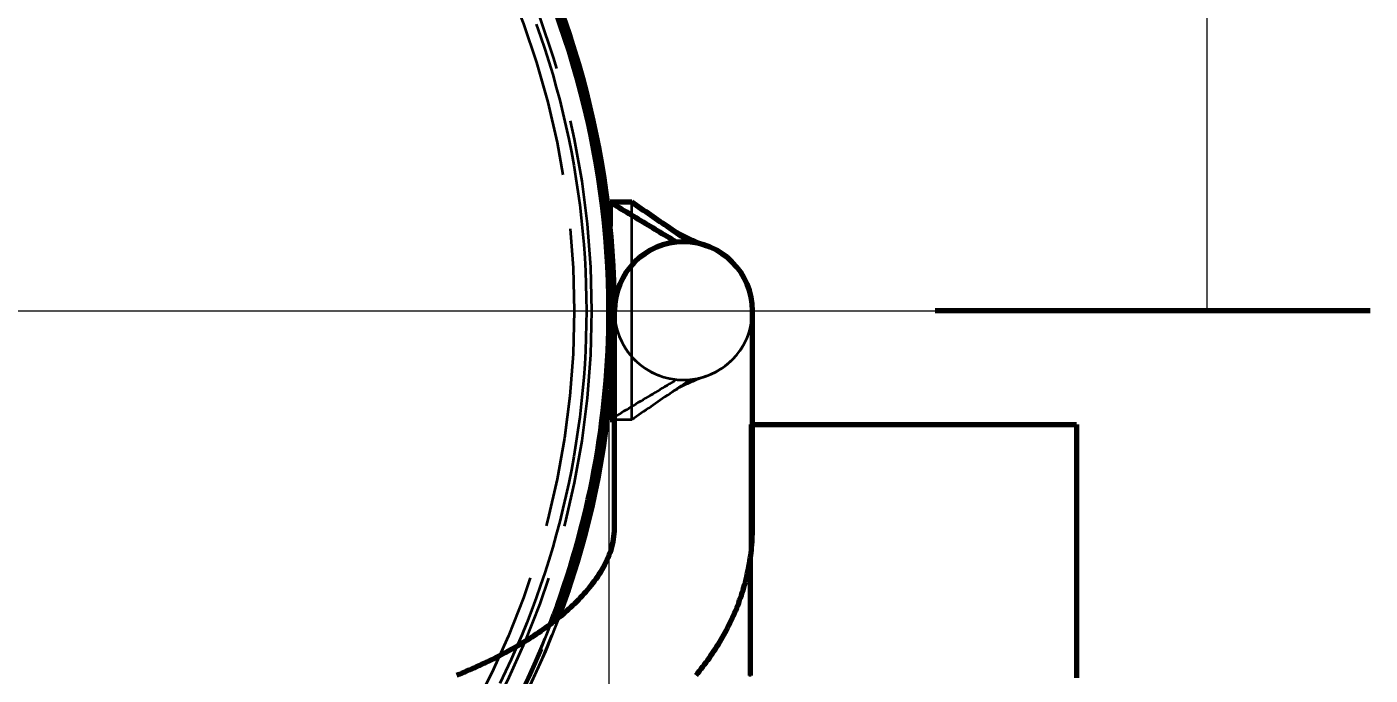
# Model space of a CAD drawing. Header units: millimetres. Extents: x 0 to 2382, y 0 to 420.
# Drawn here: x 168.29 to 193, y 136.89 to 148.81 of the extents above; entities that cross this region are included whole.
import ezdxf

# ---------------------------------------------------------------- set-up
doc = ezdxf.new("R2010")
doc.units = ezdxf.units.MM
doc.linetypes.add('IRAM-E-TRAZOS', pattern=[5, 4, -1])
doc.linetypes.add('IRAM-F-TRAZO-PUNTO', pattern=[20, 15, -2, 1, -2])
for name, color, linetype, lineweight in [('01-VISIBLE', 7, 'CONTINUOUS', 70), ('02-OCULTA', 4, 'IRAM-E-TRAZOS', 35), ('03-EJE', 1, 'IRAM-F-TRAZO-PUNTO', 18), ('04-COTA', 3, 'CONTINUOUS', 18), ('07-RECUADRO', 7, 'CONTINUOUS', 70), ('08-FINA', 5, 'CONTINUOUS', 18)]:
    doc.layers.add(name, color=color, linetype=linetype, lineweight=lineweight)
doc.styles.add('ISO3098', font='isocpeur.ttf')
doc.dimstyles.new('FLAMA-IRAM', dxfattribs={"dimtxt": 3.5, "dimasz": 3.5, "dimexe": 2, "dimexo": 1.5, "dimgap": 1, "dimtad": 1, "dimdec": 1, "dimtxsty": 'ISO3098', "dimblk": 'IRAM_FLECHA', "dimblk1": 'IRAM_FLECHA', "dimblk2": 'IRAM_FLECHA', "dimcen": 2.5, "dimclrd": 256, "dimclre": 256, "dimclrt": 256, "dimazin": 3, "dimtfac": 1, "dimtmove": 0, "dimatfit": 3, "dimlwd": 18, "dimlwe": 18})

# ---------------------------------------------------------------- blocks, each defined once
blk = doc.blocks.new('IRAM_FLECHA')
blk.add_solid([(0, 0), (-1, 0.125), (-1, -0.125)])

msp = doc.modelspace()

# ---------------------------------------------------------------- linework, layer by layer
at = {"layer": '01-VISIBLE'}
for p, q in [((179.02, 145.588), (179.02, 145.15)), ((179.42, 145.588), (179.02, 145.588)), ((179.1, 139.588), (179.1, 142.248)), ((181.64, 139.588), (181.64, 142.248)), ((179.02, 142.025), (179.02, 141.588)), ((179.02, 141.588), (179.1, 141.588)), ((181.64, 141.5), (187.6, 141.5))]:
    msp.add_line(p, q, dxfattribs=at)
for points in [[(180.244, 144.851), (180.2, 144.877), (180.156, 144.904), (180.113, 144.93), (180.069, 144.956), (180.025, 144.983), (179.981, 145.009), (179.938, 145.035), (179.894, 145.062), (179.85, 145.088), (179.807, 145.114), (179.763, 145.14), (179.719, 145.167), (179.676, 145.193), (179.632, 145.219), (179.588, 145.246), (179.544, 145.272), (179.501, 145.298), (179.457, 145.325), (179.413, 145.351), (179.37, 145.377), (179.326, 145.403), (179.282, 145.43), (179.239, 145.456), (179.195, 145.482), (179.151, 145.509), (179.107, 145.535), (179.064, 145.561), (179.02, 145.588)], [(180.118, 145.11), (180.074, 145.14), (180.03, 145.17), (179.987, 145.2), (179.943, 145.23), (179.9, 145.259), (179.856, 145.289), (179.812, 145.319), (179.769, 145.349), (179.725, 145.379), (179.682, 145.409), (179.638, 145.438), (179.594, 145.468), (179.551, 145.498), (179.507, 145.528), (179.464, 145.558), (179.42, 145.588)], [(180.496, 144.851), (180.454, 144.88), (180.412, 144.909), (180.37, 144.938), (180.328, 144.966), (180.286, 144.995), (180.244, 145.024), (180.202, 145.053), (180.16, 145.081), (180.118, 145.11)], [(180.789, 144.786), (180.739, 144.804), (180.689, 144.823), (180.639, 144.842), (180.59, 144.862), (180.54, 144.883), (180.491, 144.904), (180.443, 144.927), (180.395, 144.95), (180.347, 144.974), (180.3, 144.999), (180.253, 145.025), (180.207, 145.052), (180.162, 145.081), (180.118, 145.11)], [(179.1, 142.248), (179.1, 142.299), (179.1, 142.351), (179.1, 142.402), (179.1, 142.454), (179.1, 142.505), (179.1, 142.557), (179.1, 142.608), (179.1, 142.66), (179.1, 142.712), (179.1, 142.763), (179.1, 142.815), (179.1, 142.866), (179.1, 142.918), (179.1, 142.969), (179.1, 143.021), (179.1, 143.072), (179.1, 143.124), (179.1, 143.175), (179.1, 143.227), (179.1, 143.278), (179.1, 143.33), (179.1, 143.381), (179.1, 143.433), (179.1, 143.484), (179.1, 143.536), (179.1, 143.588)], [(181.64, 142.248), (181.64, 142.299), (181.64, 142.351), (181.64, 142.402), (181.64, 142.454), (181.64, 142.505), (181.64, 142.557), (181.64, 142.608), (181.64, 142.66), (181.64, 142.712), (181.64, 142.763), (181.64, 142.815), (181.64, 142.866), (181.64, 142.918), (181.64, 142.969), (181.64, 143.021), (181.64, 143.072), (181.64, 143.124), (181.64, 143.175), (181.64, 143.227), (181.64, 143.278), (181.64, 143.33), (181.64, 143.381), (181.64, 143.433), (181.64, 143.484), (181.64, 143.536), (181.64, 143.588)], [(179.1, 141.636), (179.087, 141.628), (179.073, 141.62), (179.06, 141.612), (179.047, 141.604), (179.033, 141.596), (179.02, 141.588)], [(187.6, 141.5), (187.6, 141.45), (187.6, 141.4), (187.6, 141.35), (187.6, 141.299), (187.6, 141.249), (187.6, 141.199), (187.6, 141.149), (187.6, 141.099), (187.6, 141.049), (187.6, 140.999), (187.6, 140.948), (187.6, 140.898), (187.6, 140.848), (187.6, 140.798), (187.6, 140.748), (187.6, 140.698), (187.6, 140.648), (187.6, 140.597), (187.6, 140.547), (187.6, 140.497), (187.6, 140.447), (187.6, 140.397), (187.6, 140.347), (187.6, 140.297), (187.6, 140.246), (187.6, 140.196), (187.6, 140.146), (187.6, 140.096), (187.6, 140.046), (187.6, 139.996), (187.6, 139.946), (187.6, 139.895), (187.6, 139.845), (187.6, 139.795), (187.6, 139.745), (187.6, 139.695), (187.6, 139.645), (187.6, 139.595), (187.6, 139.544), (187.6, 139.494), (187.6, 139.444), (187.6, 139.394), (187.6, 139.344), (187.6, 139.294), (187.6, 139.244), (187.6, 139.193), (187.6, 139.143), (187.6, 139.093), (187.6, 139.043), (187.6, 138.993), (187.6, 138.943), (187.6, 138.893), (187.6, 138.842), (187.6, 138.792), (187.6, 138.742), (187.6, 138.692), (187.6, 138.642), (187.6, 138.592), (187.6, 138.542), (187.6, 138.491), (187.6, 138.441), (187.6, 138.391), (187.6, 138.341), (187.6, 138.291), (187.6, 138.241), (187.6, 138.191), (187.6, 138.14), (187.6, 138.09), (187.6, 138.04), (187.6, 137.99), (187.6, 137.94), (187.6, 137.89), (187.6, 137.84), (187.6, 137.789), (187.6, 137.739), (187.6, 137.689), (187.6, 137.639), (187.6, 137.589), (187.6, 137.539), (187.6, 137.489), (187.6, 137.438), (187.6, 137.388), (187.6, 137.338), (187.6, 137.288), (187.6, 137.238), (187.6, 137.188), (187.6, 137.138), (187.6, 137.087), (187.6, 137.037), (187.6, 136.987), (187.6, 136.937), (187.6, 136.887), (187.6, 136.837)], [(176.204, 136.886), (176.25, 136.905), (176.297, 136.924), (176.343, 136.944), (176.389, 136.963), (176.435, 136.983), (176.481, 137.003), (176.526, 137.024), (176.572, 137.044), (176.618, 137.065), (176.663, 137.086), (176.708, 137.108), (176.753, 137.129), (176.799, 137.151), (176.843, 137.173), (176.888, 137.195), (176.933, 137.218), (176.978, 137.241), (177.022, 137.264), (177.066, 137.288), (177.11, 137.311), (177.154, 137.335), (177.198, 137.359), (177.242, 137.384), (177.285, 137.409), (177.329, 137.434), (177.372, 137.459), (177.415, 137.485), (177.457, 137.511), (177.5, 137.538), (177.542, 137.564), (177.585, 137.591), (177.627, 137.618), (177.668, 137.646), (177.71, 137.674), (177.751, 137.702), (177.792, 137.731), (177.833, 137.76), (177.874, 137.789), (177.914, 137.819), (177.954, 137.849), (177.994, 137.88), (178.033, 137.911), (178.072, 137.942), (178.111, 137.973), (178.15, 138.005), (178.188, 138.038), (178.225, 138.071), (178.263, 138.104), (178.3, 138.138), (178.337, 138.172), (178.373, 138.207), (178.408, 138.242), (178.444, 138.277), (178.479, 138.313), (178.513, 138.35), (178.547, 138.387), (178.58, 138.424), (178.612, 138.462), (178.644, 138.501), (178.676, 138.54), (178.706, 138.579), (178.736, 138.62), (178.765, 138.66), (178.794, 138.701), (178.821, 138.743), (178.848, 138.786), (178.874, 138.829), (178.898, 138.872), (178.922, 138.916), (178.945, 138.961), (178.966, 139.006), (178.986, 139.052), (179.005, 139.099), (179.022, 139.146), (179.038, 139.193), (179.052, 139.241), (179.064, 139.29), (179.075, 139.339), (179.084, 139.388), (179.091, 139.438), (179.096, 139.487), (179.099, 139.537), (179.1, 139.588)], [(180.605, 136.886), (180.637, 136.925), (180.668, 136.964), (180.699, 137.004), (180.729, 137.044), (180.759, 137.084), (180.789, 137.124), (180.818, 137.164), (180.847, 137.205), (180.876, 137.246), (180.904, 137.288), (180.932, 137.329), (180.959, 137.371), (180.986, 137.413), (181.012, 137.456), (181.038, 137.499), (181.064, 137.542), (181.089, 137.585), (181.113, 137.629), (181.137, 137.672), (181.161, 137.716), (181.184, 137.761), (181.207, 137.805), (181.229, 137.85), (181.25, 137.895), (181.272, 137.941), (181.292, 137.986), (181.312, 138.032), (181.332, 138.078), (181.351, 138.124), (181.369, 138.171), (181.387, 138.218), (181.404, 138.265), (181.421, 138.312), (181.437, 138.359), (181.453, 138.407), (181.468, 138.454), (181.482, 138.502), (181.496, 138.55), (181.509, 138.599), (181.522, 138.647), (181.534, 138.696), (181.545, 138.744), (181.556, 138.793), (181.566, 138.842), (181.575, 138.891), (181.584, 138.94), (181.592, 138.99), (181.6, 139.039), (181.607, 139.089), (181.613, 139.138), (181.619, 139.188), (181.624, 139.238), (181.628, 139.288), (181.632, 139.338), (181.635, 139.388), (181.637, 139.437), (181.639, 139.487), (181.64, 139.537), (181.64, 139.588)], [(181.6, 139.039), (181.6, 138.989), (181.6, 138.939), (181.6, 138.889), (181.6, 138.838), (181.6, 138.788), (181.6, 138.738), (181.6, 138.688), (181.6, 138.638), (181.6, 138.588), (181.6, 138.538), (181.6, 138.488), (181.6, 138.437), (181.6, 138.387), (181.6, 138.337), (181.6, 138.287), (181.6, 138.237), (181.6, 138.187), (181.6, 138.137), (181.6, 138.086), (181.6, 138.036), (181.6, 137.986), (181.6, 137.936), (181.6, 137.886), (181.6, 137.836), (181.6, 137.786), (181.6, 137.736), (181.6, 137.685), (181.6, 137.635), (181.6, 137.585), (181.6, 137.535), (181.6, 137.485), (181.6, 137.435), (181.6, 137.385), (181.6, 137.335), (181.6, 137.284), (181.6, 137.234), (181.6, 137.184), (181.6, 137.134), (181.6, 137.084), (181.6, 137.034), (181.6, 136.984), (181.6, 136.934), (181.6, 136.883)]]:
    msp.add_lwpolyline(points, dxfattribs=at)
for centre, radius, start, end in [((163, 143.588), 16.096, 0, 122.326), ((163, 143.588), 16, 0, 122.5153), ((180.37, 143.588), 1.27, 0, -180), ((163, 143.588), 16, -21.0919, 0), ((163, 143.588), 16.096, -20.5285, 0)]:
    msp.add_arc(centre, radius, start, end, dxfattribs=at)
at = {"layer": '02-OCULTA'}
for p, q in [((178.217, 148.532), (178.245, 148.541)), ((178.217, 148.532), (178.245, 148.541)), ((179.02, 141.588), (179.02, 145.588)), ((179.02, 145.588), (179.42, 145.588)), ((179.42, 143.588), (179.42, 145.588)), ((179.42, 141.588), (179.42, 145.588)), ((179.02, 145.15), (179.02, 142.025)), ((179.42, 141.588), (179.42, 143.588)), ((179.02, 141.588), (179.42, 141.588)), ((179.1, 141.588), (179.42, 141.588)), ((181.6, 141.5), (181.64, 141.5))]:
    msp.add_line(p, q, dxfattribs=at)
for points in [[(177.662, 148.866), (177.743, 148.635), (177.821, 148.403), (177.895, 148.17), (177.965, 147.935), (178.032, 147.7), (178.094, 147.463), (178.153, 147.225), (178.209, 146.987), (178.26, 146.748), (178.308, 146.508), (178.352, 146.267), (178.393, 146.025), (178.429, 145.783), (178.462, 145.541), (178.491, 145.298), (178.516, 145.054), (178.537, 144.81), (178.554, 144.566), (178.567, 144.322), (178.577, 144.077), (178.582, 143.832), (178.584, 143.588)], [(177.662, 148.866), (177.743, 148.635), (177.821, 148.403), (177.895, 148.17), (177.965, 147.935), (178.032, 147.7), (178.094, 147.463), (178.153, 147.225), (178.209, 146.987), (178.26, 146.748), (178.308, 146.508), (178.352, 146.267), (178.393, 146.025), (178.429, 145.783), (178.462, 145.541), (178.491, 145.298), (178.516, 145.054), (178.537, 144.81), (178.554, 144.566), (178.567, 144.322), (178.577, 144.077), (178.582, 143.832), (178.584, 143.588)], [(180.789, 144.786), (180.789, 144.786), (180.789, 144.786), (180.789, 144.786), (180.789, 144.786), (180.789, 144.786), (180.789, 144.786)], [(178.584, 143.588), (178.582, 143.343), (178.577, 143.098), (178.567, 142.853), (178.554, 142.609), (178.537, 142.365), (178.515, 142.121), (178.49, 141.877), (178.462, 141.634), (178.429, 141.392), (178.393, 141.15), (178.352, 140.908), (178.308, 140.667), (178.26, 140.427), (178.209, 140.188), (178.153, 139.95), (178.094, 139.712), (178.032, 139.475), (177.965, 139.24), (177.895, 139.005), (177.821, 138.772), (177.743, 138.54), (177.662, 138.309), (177.578, 138.079), (177.489, 137.851), (177.397, 137.624), (177.302, 137.399), (177.203, 137.175), (177.1, 136.952), (176.995, 136.732)], [(178.584, 143.588), (178.582, 143.343), (178.577, 143.098), (178.567, 142.853), (178.554, 142.609), (178.537, 142.365), (178.515, 142.121), (178.49, 141.877), (178.462, 141.634), (178.429, 141.392), (178.393, 141.15), (178.352, 140.908), (178.308, 140.667), (178.26, 140.427), (178.209, 140.188), (178.153, 139.95), (178.094, 139.712), (178.032, 139.475), (177.965, 139.24), (177.895, 139.005), (177.821, 138.772), (177.743, 138.54), (177.662, 138.309), (177.578, 138.079), (177.489, 137.851), (177.397, 137.624), (177.302, 137.399), (177.203, 137.175), (177.1, 136.952), (176.995, 136.732)], [(180.244, 142.324), (180.2, 142.297), (180.156, 142.271), (180.112, 142.244), (180.068, 142.218), (180.024, 142.191), (179.98, 142.165), (179.936, 142.139), (179.892, 142.112), (179.848, 142.086), (179.804, 142.059), (179.76, 142.033), (179.716, 142.006), (179.672, 141.98), (179.628, 141.953), (179.584, 141.927), (179.54, 141.9), (179.496, 141.874), (179.452, 141.847), (179.408, 141.821), (179.364, 141.794), (179.32, 141.768), (179.276, 141.742), (179.232, 141.715), (179.188, 141.689), (179.144, 141.662), (179.1, 141.636)], [(180.789, 142.389), (180.739, 142.371), (180.689, 142.352), (180.639, 142.333), (180.59, 142.313), (180.54, 142.292), (180.491, 142.271), (180.443, 142.248), (180.395, 142.225), (180.347, 142.201), (180.3, 142.176), (180.253, 142.15), (180.207, 142.123), (180.162, 142.094), (180.118, 142.065)], [(180.496, 142.324), (180.454, 142.295), (180.412, 142.266), (180.37, 142.237), (180.328, 142.209), (180.286, 142.18), (180.244, 142.151), (180.202, 142.122), (180.16, 142.094), (180.118, 142.065)], [(180.118, 142.065), (180.074, 142.035), (180.03, 142.005), (179.987, 141.975), (179.943, 141.945), (179.9, 141.916), (179.856, 141.886), (179.812, 141.856), (179.769, 141.826), (179.725, 141.796), (179.682, 141.766), (179.638, 141.737), (179.594, 141.707), (179.551, 141.677), (179.507, 141.647), (179.464, 141.617), (179.42, 141.588)], [(181.6, 136.863), (181.6, 136.95), (181.6, 137.038), (181.6, 137.125), (181.6, 137.213), (181.6, 137.3), (181.6, 137.388), (181.6, 137.475), (181.6, 137.563), (181.6, 137.65), (181.6, 137.738), (181.6, 137.825), (181.6, 137.913), (181.6, 138), (181.6, 138.088), (181.6, 138.175), (181.6, 138.263), (181.6, 138.35), (181.6, 138.438), (181.6, 138.525), (181.6, 138.613), (181.6, 138.7), (181.6, 138.788), (181.6, 138.875), (181.6, 138.963), (181.6, 139.05), (181.6, 139.138), (181.6, 139.225), (181.6, 139.313), (181.6, 139.4), (181.6, 139.488), (181.6, 139.575), (181.6, 139.663), (181.6, 139.75), (181.6, 139.838), (181.6, 139.925), (181.6, 140.013), (181.6, 140.1), (181.6, 140.188), (181.6, 140.275), (181.6, 140.363), (181.6, 140.45), (181.6, 140.538), (181.6, 140.625), (181.6, 140.713), (181.6, 140.8), (181.6, 140.888), (181.6, 140.975), (181.6, 141.063), (181.6, 141.15), (181.6, 141.238), (181.6, 141.325), (181.6, 141.413), (181.6, 141.5)], [(181.6, 141.5), (181.6, 141.45), (181.6, 141.4), (181.6, 141.349), (181.6, 141.299), (181.6, 141.249), (181.6, 141.199), (181.6, 141.148), (181.6, 141.098), (181.6, 141.048), (181.6, 140.998), (181.6, 140.948), (181.6, 140.897), (181.6, 140.847), (181.6, 140.797), (181.6, 140.747), (181.6, 140.696), (181.6, 140.646), (181.6, 140.596), (181.6, 140.546), (181.6, 140.495), (181.6, 140.445), (181.6, 140.395), (181.6, 140.345), (181.6, 140.295), (181.6, 140.244), (181.6, 140.194), (181.6, 140.144), (181.6, 140.094), (181.6, 140.043), (181.6, 139.993), (181.6, 139.943), (181.6, 139.893), (181.6, 139.843), (181.6, 139.792), (181.6, 139.742), (181.6, 139.692), (181.6, 139.642), (181.6, 139.591), (181.6, 139.541), (181.6, 139.491), (181.6, 139.441), (181.6, 139.391), (181.6, 139.34), (181.6, 139.29), (181.6, 139.24), (181.6, 139.19), (181.6, 139.139), (181.6, 139.089), (181.6, 139.039)], [(187.6, 136.863), (187.6, 136.95), (187.6, 137.038), (187.6, 137.125), (187.6, 137.213), (187.6, 137.3), (187.6, 137.388), (187.6, 137.475), (187.6, 137.563), (187.6, 137.65), (187.6, 137.738), (187.6, 137.825), (187.6, 137.913), (187.6, 138), (187.6, 138.088), (187.6, 138.175), (187.6, 138.263), (187.6, 138.35), (187.6, 138.438), (187.6, 138.525), (187.6, 138.613), (187.6, 138.7), (187.6, 138.788), (187.6, 138.875), (187.6, 138.963), (187.6, 139.05), (187.6, 139.138), (187.6, 139.225), (187.6, 139.313), (187.6, 139.4), (187.6, 139.488), (187.6, 139.575), (187.6, 139.663), (187.6, 139.75), (187.6, 139.838), (187.6, 139.925), (187.6, 140.013), (187.6, 140.1), (187.6, 140.188), (187.6, 140.275), (187.6, 140.363), (187.6, 140.45), (187.6, 140.538), (187.6, 140.625), (187.6, 140.713), (187.6, 140.8), (187.6, 140.888), (187.6, 140.975), (187.6, 141.063), (187.6, 141.15), (187.6, 141.238), (187.6, 141.325), (187.6, 141.413), (187.6, 141.5)]]:
    msp.add_lwpolyline(points, dxfattribs=at)
for radius in [16.096, 16, 16, 16, 15.68, 15.68, 15.68, 15.68, 15.68, 15.68, 15.68, 15.68, 15.36, 15.36, 15.36, 15.36]:
    msp.add_circle((163, 143.588), radius, dxfattribs=at)
for centre, radius, start, end in [((163, 143.588), 16.03, 162, 18), ((163, 143.588), 16.03, 162, 18), ((163, 143.588), 16, 162, 18), ((163, 143.588), 16, 162, 18), ((180.37, 143.588), 1.27, 95.7106, 180), ((180.37, 143.588), 1.27, 84.2894, 95.7106), ((180.37, 143.588), 1.27, 70.7149, 84.2894), ((180.37, 143.588), 1.27, 0, 70.7149), ((180.37, 143.588), 1.27, -180, 0), ((180.37, 143.588), 1.27, -180, -95.7106), ((180.37, 143.588), 1.27, -70.7149, 0), ((180.37, 143.588), 1.27, -95.7106, -84.2894), ((180.37, 143.588), 1.27, -84.2894, -70.7149), ((163, 143.588), 16.096, -35.9975, -20.5285), ((163, 143.588), 16, -36.4553, -21.0919)]:
    msp.add_arc(centre, radius, start, end, dxfattribs=at)
at = {"layer": '03-EJE'}
for p, q in [((133, 143.588), (193, 143.588)), ((146.7, 143.588), (179.3, 143.588))]:
    msp.add_line(p, q, dxfattribs=at)
at = {"layer": '07-RECUADRO'}
msp.add_line((193, 143.588), (185, 143.588), dxfattribs=at)
at = {"layer": '08-FINA'}
msp.add_line((190, 143.588), (190, 152.588), dxfattribs=at)

# ---------------------------------------------------------------- dimensions: what is measured, and where the dimension line sits
at = {"layer": '04-COTA'}
msp.add_linear_dim(base=(147, 96.5), p1=(147, 143.588), p2=(179, 143.588), dimstyle='FLAMA-IRAM', override={"dimlfac": 10, "dimpost": '%%c<>'}, dxfattribs=at).render()

doc.saveas('drawing.dxf')
